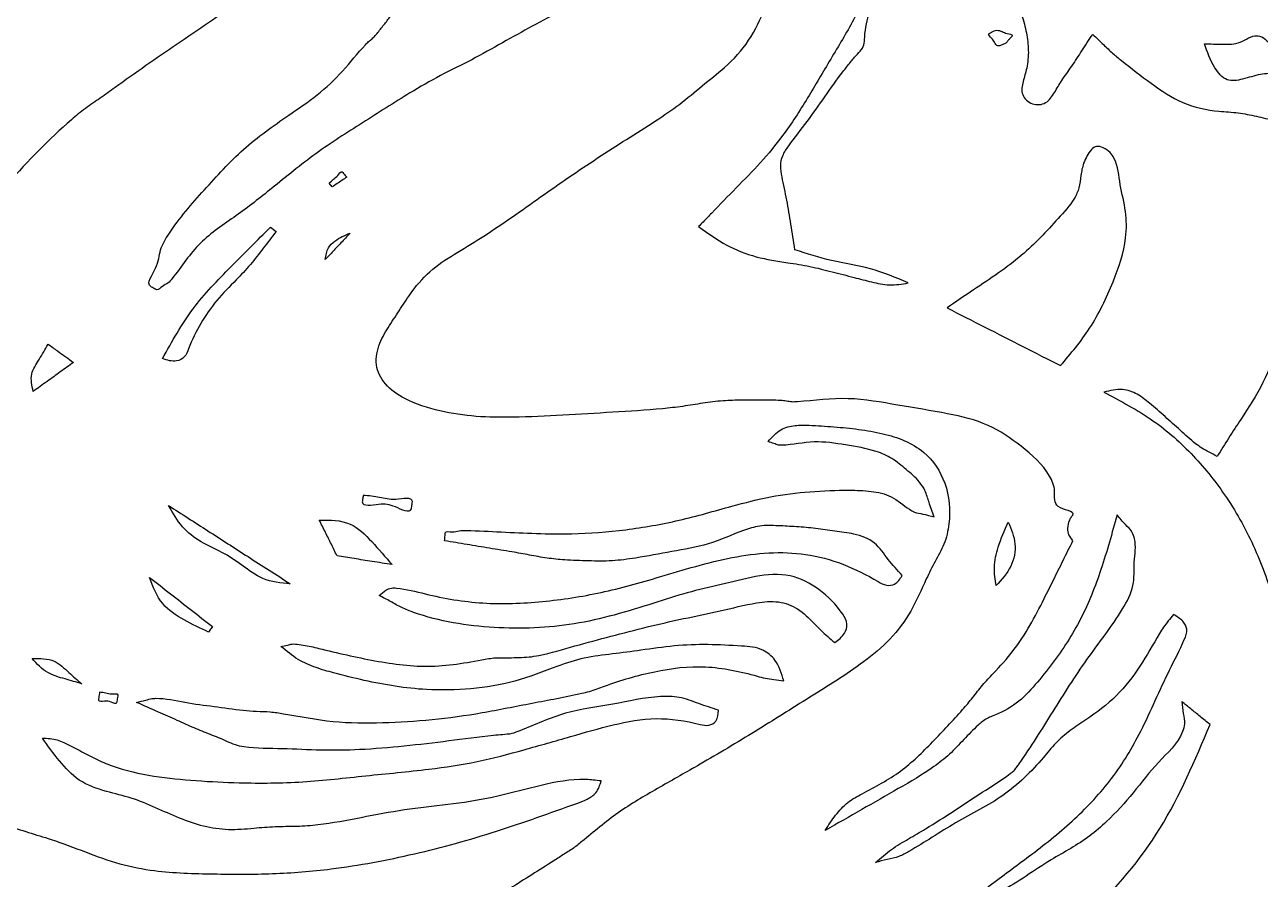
# Model space of a CAD drawing. Extents: x 5.5 to 104.1, y 3.5 to 34.4.
# Drawn here: x 44.09 to 49.21, y 17.87 to 21.42 of the extents above; entities that cross this region are included whole.
import ezdxf

# ---------------------------------------------------------------- set-up
doc = ezdxf.new("R2010")
doc.units = 0
doc.layers.add('Hallsi_Goblin_Coin_Outlines', color=7, linetype='CONTINUOUS')

msp = doc.modelspace()

# ---------------------------------------------------------------- linework, layer by layer
at = {"layer": 'Hallsi_Goblin_Coin_Outlines', "color": 7}
for points in [[(48.158822, 21.33988)], [(45.428675, 20.784749)], [(45.442574, 20.552692)], [(44.665581, 20.032733)], [(48.384953, 20.003558)], [(44.1301, 19.896807)], [(45.496479, 19.466066)], [(44.690805, 19.423803)], [(45.314869, 19.363725)], [(48.168277, 19.355364)], [(44.856575, 18.899469)], [(44.331219, 18.685086)], [(44.404808, 18.650585)]]:
    msp.add_lwpolyline(points, close=True, dxfattribs=at)
for points in [[(45.368703, 20.744179), (45.356003, 20.760407)], [(45.112904, 20.577774), (45.136187, 20.559077)]]:
    msp.add_lwpolyline(points, dxfattribs=at)
for points, knots in [([(44.184146, 29.366562), (45.160711, 30.26568), (47.082952, 32.035474), (50.732133, 33.637983), (54.266752, 34.22415), (57.497154, 34.092231), (60.28628, 33.414792), (62.840913, 32.243429), (65.11395, 30.689928), (67.033947, 28.796102), (68.58738, 26.58554), (69.757146, 24.142937), (70.470816, 21.52007), (70.71938, 18.40852), (70.293266, 14.922676), (68.863836, 11.243376), (67.222596, 9.241192), (66.388684, 8.223885)], [0, 0, 0, 0, 3.959321, 7.793401, 11.753409, 14.618073, 17.437695, 20.307622, 23.002919, 25.658105, 28.353235, 31.0689, 33.743244, 36.460242, 40.386407, 44.186977, 48.112695, 48.112695, 48.112695, 48.112695]), ([(55.28959, 33.977015), (52.634876, 33.562889), (47.405621, 32.747144), (41.37279, 26.72667), (40.545372, 21.496161), (40.125085, 18.839321)], [0, 0, 0, 0, 7.920141, 15.601091, 23.530258, 23.530258, 23.530258, 23.530258]), ([(55.316683, 4.035425), (52.713312, 4.439044), (47.582959, 5.23444), (41.935563, 11.098624), (39.818522, 18.773773), (41.904784, 26.462316), (47.53875, 32.347166), (52.664175, 33.161909), (55.262355, 33.574919)], [0, 0, 0, 0, 7.720154, 15.213777, 22.919478, 30.644548, 38.14435, 45.854662, 45.854662, 45.854662, 45.854662]), ([(43.975231, 13.219994), (43.961596, 13.247523), (43.936012, 13.299177), (43.898519, 13.372846), (43.820796, 13.549408), (43.706045, 13.834046), (43.542243, 14.223794), (43.349823, 14.715065), (43.151465, 15.31563), (42.970661, 16.030228), (42.852802, 16.649748), (42.781944, 17.169464), (42.740552, 17.585711), (42.691527, 18.121345), (42.660068, 18.778061), (42.686704, 19.554416), (42.749905, 20.245624), (42.835279, 20.851735), (42.933509, 21.372683), (43.066475, 21.944498), (43.240226, 22.56434), (43.464578, 23.227849), (43.760122, 23.957085), (44.141178, 24.743494), (44.626686, 25.570432), (45.012827, 26.143535), (45.269683, 26.466953), (45.350774, 26.591937), (45.352209, 26.699043), (45.352632, 26.764429), (45.360974, 26.786785), (45.398976, 26.888084), (45.458666, 27.070959), (45.571582, 27.325737), (45.69403, 27.486018), (45.775905, 27.579601), (45.802183, 27.618653), (45.883535, 27.734125), (46.033226, 27.91584), (46.262029, 28.152899), (46.499481, 28.348074), (46.730388, 28.515347), (46.944452, 28.668297), (47.110089, 28.786639), (47.228424, 28.868826), (47.299414, 28.91476), (47.395588, 28.976168), (47.517032, 29.05286), (47.663244, 29.1455), (47.780184, 29.217374), (47.863846, 29.274691), (47.916385, 29.313824), (48.004149, 29.368164), (48.128467, 29.434278), (48.285186, 29.519659), (48.432709, 29.59921), (48.57307, 29.668634), (48.704963, 29.72982), (48.87849, 29.83003), (49.092017, 29.968291), (49.367021, 30.113966), (49.582611, 30.184288), (49.719203, 30.231277), (49.772574, 30.261497), (49.870973, 30.326452), (50.021032, 30.41512), (50.233621, 30.505455), (50.44751, 30.567236), (50.657431, 30.612846), (50.859248, 30.657713), (51.245167, 30.771297), (51.813725, 30.954353), (52.585375, 31.139484), (53.314988, 31.274143), (53.999885, 31.363803), (54.637333, 31.417323), (55.201268, 31.425839), (55.689571, 31.418114), (56.102314, 31.4137), (56.537097, 31.406229), (56.992308, 31.386778), (57.471315, 31.343199), (57.784443, 31.245088), (57.959932, 31.20935), (57.98767, 31.211636), (58.020249, 31.212442), (58.057337, 31.213693), (58.098437, 31.217179), (58.18717, 31.199895), (58.319769, 31.159482), (58.507083, 31.138544), (58.731898, 31.109753), (58.991533, 31.051602), (59.279271, 30.947838), (59.505775, 30.824666), (59.68637, 30.71728), (59.834962, 30.647849), (59.992241, 30.6023), (60.150408, 30.556558), (60.299584, 30.48717), (60.430435, 30.400948), (60.552824, 30.31822), (60.679126, 30.257406), (60.832121, 30.201879), (61.008185, 30.139384), (61.199946, 30.04984), (61.367954, 29.941499), (61.522325, 29.833488), (61.672197, 29.739803), (61.796763, 29.663674), (61.891401, 29.598265), (61.959484, 29.549154), (62.079743, 29.489884), (62.249543, 29.42051), (62.453305, 29.304422), (62.645697, 29.18453), (62.822756, 29.055106), (62.985423, 28.920965), (63.151192, 28.783752), (63.328856, 28.653693), (63.514476, 28.526557), (63.663536, 28.423706), (63.773628, 28.341917), (63.845691, 28.282978), (63.917013, 28.220411), (63.984994, 28.151648), (64.051451, 28.079005), (64.125207, 28.002366), (64.210491, 27.926509), (64.302592, 27.84697), (64.398141, 27.754507), (64.496781, 27.650166), (64.611947, 27.545366), (64.71663, 27.479651), (64.794863, 27.430484), (64.840965, 27.390624), (64.904463, 27.332755), (64.986308, 27.257972), (65.085451, 27.165458), (65.162258, 27.091935), (65.21878, 27.039957), (65.253222, 27.00764), (65.312829, 26.923829), (65.39838, 26.790791), (65.53269, 26.622696), (65.63582, 26.454459), (65.702068, 26.294101), (65.72259, 26.137087), (65.68447, 26.042429), (65.664713, 25.993372)], [0, 0, 0, 0, 0.092165, 0.172937, 0.247918, 0.670748, 1.093606, 1.516196, 2.253343, 2.989222, 3.726072, 4.143935, 4.562404, 4.980844, 5.757614, 6.532822, 7.30927, 7.838904, 8.368534, 8.899097, 9.59968, 10.298891, 10.999149, 11.959211, 12.916665, 13.877101, 14.021548, 14.162795, 14.311194, 14.333673, 14.357714, 14.381913, 14.659079, 14.934266, 15.213138, 15.259905, 15.307034, 15.354137, 15.683755, 16.011852, 16.341134, 16.604175, 16.86727, 17.130394, 17.214895, 17.299457, 17.384031, 17.557224, 17.73034, 17.903335, 17.968886, 18.034527, 18.099765, 18.278288, 18.456812, 18.635227, 18.781016, 18.926567, 19.071173, 19.381568, 19.690163, 20.000765, 20.061065, 20.12262, 20.18399, 20.415017, 20.644203, 20.874922, 21.081798, 21.288698, 21.494897, 22.288233, 23.080168, 23.873413, 24.513084, 25.151736, 25.791297, 26.204072, 26.616855, 27.029687, 27.508172, 27.985226, 28.464919, 28.491588, 28.519583, 28.547823, 28.589472, 28.631026, 28.670757, 28.859049, 29.046644, 29.234264, 29.539381, 29.842642, 30.148633, 30.311082, 30.47317, 30.638771, 30.801639, 30.966723, 31.129727, 31.271406, 31.40941, 31.5488, 31.759602, 31.969808, 32.181838, 32.358349, 32.535072, 32.711959, 32.796094, 32.880309, 32.963229, 33.197309, 33.430288, 33.665384, 33.877297, 34.087574, 34.297877, 34.522732, 34.747768, 34.972874, 35.06597, 35.159111, 35.252099, 35.350457, 35.448982, 35.547513, 35.669359, 35.79119, 35.912593, 36.06796, 36.222196, 36.377847, 36.438009, 36.499022, 36.560235, 36.695881, 36.831532, 36.967106, 37.014703, 37.062099, 37.108266, 37.322333, 37.536827, 37.753078, 37.9114, 38.056538, 38.212684, 38.212684, 38.212684, 38.212684]), ([(39.949401, 18.711262), (40.049324, 20.039513), (40.245056, 22.641333), (41.695188, 26.358898), (43.347267, 28.355275), (44.184146, 29.366562)], [0, 0, 0, 0, 3.983047, 7.802118, 11.72275, 11.72275, 11.72275, 11.72275]), ([(48.967742, 23.53063), (48.947289, 23.482607), (48.907613, 23.389445), (48.848764, 23.252873), (48.793496, 23.117307), (48.736517, 22.981808), (48.678013, 22.844334), (48.644505, 22.725894), (48.615373, 22.634552), (48.572821, 22.579754), (48.521362, 22.538826), (48.4684, 22.499807), (48.419456, 22.457635), (48.370453, 22.396015), (48.326587, 22.314363), (48.279489, 22.218175), (48.211233, 22.086275), (48.152463, 21.904694), (48.165347, 21.673856), (48.211273, 21.504473), (48.245389, 21.383654), (48.253895, 21.309858), (48.248016, 21.240811), (48.229208, 21.183101), (48.218538, 21.123395), (48.266051, 21.080793), (48.32863, 21.086156), (48.360711, 21.136499), (48.39145, 21.189272), (48.432936, 21.244869), (48.474086, 21.309619), (48.502974, 21.353478), (48.51795, 21.376216)], [0, 0, 0, 0, 0.156591, 0.303773, 0.446139, 0.595702, 0.745027, 0.893298, 0.965782, 1.030105, 1.097712, 1.162595, 1.227626, 1.290798, 1.397515, 1.504844, 1.61221, 1.843506, 2.06647, 2.294332, 2.370048, 2.442472, 2.516445, 2.574361, 2.628239, 2.684008, 2.738547, 2.794042, 2.851968, 2.924897, 3.000749, 3.082407, 3.082407, 3.082407, 3.082407]), ([(46.061558, 22.253222), (46.08608, 22.215175), (46.135119, 22.139091), (46.207852, 22.023544), (46.276487, 21.927994), (46.327883, 21.844986), (46.409198, 21.826727), (46.509894, 21.908384), (46.651802, 22.006638), (46.830307, 22.147517), (46.97123, 22.251279), (47.064019, 22.335751), (47.113208, 22.392871), (47.174444, 22.458854), (47.259767, 22.516929), (47.382619, 22.506055), (47.492687, 22.363075), (47.585325, 22.153118), (47.659411, 21.859942), (47.611284, 21.646364), (47.562981, 21.523407), (47.54817, 21.478712), (47.506172, 21.394529), (47.432213, 21.274656), (47.338611, 21.112061), (47.244472, 20.966448), (47.143481, 20.843219), (47.041105, 20.740299), (46.96751, 20.664669), (46.922223, 20.617115), (46.904071, 20.598572), (46.892062, 20.585994), (46.886, 20.579644)], [0, 0, 0, 0, 0.135921, 0.271813, 0.407655, 0.494836, 0.550681, 0.633204, 0.858787, 1.084341, 1.309835, 1.384588, 1.460102, 1.53548, 1.655907, 1.755624, 1.870549, 2.168186, 2.45405, 2.756599, 2.803782, 2.850957, 2.897571, 3.085488, 3.273314, 3.460517, 3.604874, 3.750326, 3.895818, 3.92149, 3.947325, 3.973662, 3.973662, 3.973662, 3.973662]), ([(45.481592, 22.239816), (45.476495, 22.226773), (45.466353, 22.200821), (45.450055, 22.162574), (45.430722, 22.085851), (45.400696, 21.97343), (45.320226, 21.840472), (45.187055, 21.681296), (44.987346, 21.510103), (44.725673, 21.336499), (44.533338, 21.202859), (44.40818, 21.111941), (44.345479, 21.070584), (44.211633, 20.959503), (44.023084, 20.762437), (43.784447, 20.478518), (43.603613, 20.227883), (43.486396, 20.011146), (43.427543, 19.838212), (43.381613, 19.665586), (43.354084, 19.491871), (43.358166, 19.316407), (43.39562, 19.184996), (43.419579, 19.088562), (43.422825, 19.027627), (43.433567, 18.951435), (43.449451, 18.860295), (43.465646, 18.754443), (43.502856, 18.647416), (43.569062, 18.548285), (43.648768, 18.451125), (43.72614, 18.363114), (43.793453, 18.278908), (43.857682, 18.205452), (43.931209, 18.141825), (44.018221, 18.098827), (44.110401, 18.068796), (44.221203, 18.035854), (44.345661, 17.988214), (44.485985, 17.935193), (44.664463, 17.902063), (44.876667, 17.896458), (45.1206, 17.894821), (45.399848, 17.917378), (45.710497, 17.975776), (46.049803, 18.069641), (46.285475, 18.155564), (46.424059, 18.204658), (46.4664, 18.232473), (46.477002, 18.264997), (46.482775, 18.282708)], [0, 0, 0, 0, 0.042028, 0.083621, 0.12444, 0.27914, 0.430371, 0.5859, 0.900876, 1.214498, 1.528094, 1.603336, 1.678601, 1.753215, 2.124491, 2.494428, 2.866016, 3.049465, 3.231158, 3.412453, 3.585066, 3.757497, 3.933527, 3.993643, 4.054873, 4.115997, 4.224442, 4.332472, 4.436886, 4.561246, 4.687566, 4.814134, 4.912648, 5.010939, 5.106733, 5.202033, 5.299709, 5.397516, 5.548673, 5.699483, 5.846593, 6.09056, 6.335168, 6.578365, 6.929707, 7.28151, 7.634216, 7.67958, 7.724898, 7.779082, 7.779082, 7.779082, 7.779082]), ([(47.28358, 22.166791), (47.226393, 22.123921), (47.114469, 22.040018), (46.945829, 21.920376), (46.776337, 21.764677), (46.575046, 21.604625), (46.320357, 21.478318), (46.1131, 21.364402), (45.946908, 21.269911), (45.815707, 21.207122), (45.664787, 21.119699), (45.494302, 21.009447), (45.297127, 20.885969), (45.130226, 20.746418), (44.972025, 20.62297), (44.812334, 20.51941), (44.740535, 20.40806), (44.688733, 20.343514), (44.664366, 20.335485), (44.646484, 20.31303), (44.632738, 20.322806), (44.62483, 20.326773), (44.59366, 20.341677), (44.649887, 20.412014), (44.650732, 20.481498), (44.719004, 20.598078), (44.837692, 20.730482), (44.995641, 20.906265), (45.163375, 21.02488), (45.308117, 21.122622), (45.414507, 21.221773), (45.476888, 21.302829), (45.518834, 21.346814), (45.533931, 21.358013), (45.553186, 21.377812), (45.575053, 21.406815), (45.603059, 21.442077), (45.643569, 21.500257), (45.679123, 21.591771), (45.69245, 21.713294), (45.713941, 21.828684), (45.729456, 21.941291), (45.702557, 22.047693), (45.659448, 22.130027), (45.61259, 22.193892), (45.555077, 22.236045), (45.50726, 22.238499), (45.481592, 22.239816)], [0, 0, 0, 0, 0.214473, 0.419756, 0.61932, 0.904737, 1.187154, 1.469356, 1.614805, 1.760422, 1.905445, 2.137609, 2.369694, 2.60251, 2.788421, 2.974328, 3.16259, 3.187103, 3.214579, 3.242166, 3.251324, 3.260519, 3.269788, 3.348532, 3.426835, 3.500697, 3.735389, 3.969204, 4.203744, 4.349521, 4.493019, 4.637405, 4.656058, 4.674957, 4.69361, 4.73867, 4.783798, 4.828735, 4.951035, 5.07264, 5.194439, 5.30434, 5.409473, 5.517257, 5.581638, 5.646779, 5.722264, 5.722264, 5.722264, 5.722264]), ([(47.284992, 20.484041), (47.279177, 20.519209), (47.267851, 20.58771), (47.252569, 20.688946), (47.2342, 20.768838), (47.223115, 20.830708), (47.232335, 20.876543), (47.273991, 20.93618), (47.336271, 21.014199), (47.409045, 21.118221), (47.467218, 21.201203), (47.513291, 21.259373), (47.539393, 21.29211), (47.574917, 21.324597), (47.572077, 21.37836), (47.583494, 21.430516), (47.605369, 21.517698), (47.648041, 21.637798), (47.690502, 21.80297), (47.686666, 21.932952), (47.693465, 22.026195), (47.716817, 22.076198), (47.738547, 22.12156), (47.763709, 22.160246), (47.793419, 22.190472), (47.812895, 22.212059), (47.822978, 22.223236)], [0, 0, 0, 0, 0.106963, 0.208345, 0.306753, 0.353516, 0.395421, 0.442793, 0.569386, 0.696151, 0.823, 0.87372, 0.918177, 0.949818, 1.012573, 1.065237, 1.112493, 1.281167, 1.44873, 1.618907, 1.670592, 1.726421, 1.782389, 1.821946, 1.864027, 1.909203, 1.909203, 1.909203, 1.909203]), ([(48.436105, 19.277894), (48.429747, 19.28581), (48.417831, 19.300645), (48.413621, 19.332167), (48.418599, 19.355414), (48.426008, 19.371336), (48.430698, 19.377729), (48.451287, 19.401999), (48.349248, 19.405688), (48.367396, 19.486474), (48.328316, 19.57969), (48.225494, 19.670602), (48.085752, 19.767289), (47.905467, 19.808416), (47.712103, 19.838661), (47.50461, 19.877773), (47.358223, 19.857902), (47.272459, 19.851983), (47.249405, 19.856907), (47.207118, 19.860874), (47.145929, 19.859547), (47.066346, 19.861255), (46.98518, 19.858619), (46.903066, 19.84844), (46.820106, 19.833966), (46.695726, 19.820047), (46.530064, 19.81077), (46.323783, 19.797117), (46.135295, 19.788547), (45.964511, 19.789597), (45.812741, 19.812573), (45.682675, 19.853883), (45.585454, 19.918311), (45.541265, 20.007032), (45.560864, 20.096708), (45.605077, 20.170208), (45.651927, 20.239815), (45.704703, 20.322829), (45.780437, 20.407906), (45.888891, 20.4742), (46.041907, 20.567296), (46.231127, 20.70329), (46.466073, 20.866169), (46.662513, 20.987662), (46.80863, 21.085389), (46.89995, 21.16384), (47.002919, 21.242979), (47.099694, 21.346838), (47.161918, 21.484757), (47.226292, 21.631308), (47.277508, 21.796606), (47.283257, 21.981357), (47.283471, 22.104273), (47.28358, 22.166791)], [0, 0, 0, 0, 0.02989, 0.056018, 0.092103, 0.10001, 0.108216, 0.116451, 0.186489, 0.252188, 0.318193, 0.48855, 0.650604, 0.825054, 1.034099, 1.241807, 1.451884, 1.474548, 1.49839, 1.522116, 1.601918, 1.681634, 1.761014, 1.845254, 1.929615, 2.013621, 2.220515, 2.427274, 2.633805, 2.786624, 2.938737, 3.092687, 3.193239, 3.280823, 3.371008, 3.454329, 3.538451, 3.622528, 3.749663, 3.875418, 4.001629, 4.287615, 4.573613, 4.859218, 4.980614, 5.100331, 5.219837, 5.370684, 5.519692, 5.670096, 5.852301, 6.033694, 6.221455, 6.221455, 6.221455, 6.221455]), ([(48.158822, 21.33988), (48.16184, 21.34343), (48.167866, 21.350517), (48.174954, 21.360755), (48.192817, 21.375477), (48.160288, 21.379146), (48.143483, 21.387797), (48.124766, 21.394849), (48.108795, 21.392071), (48.099878, 21.384394), (48.079676, 21.377985), (48.101786, 21.359676), (48.110498, 21.345016), (48.12021, 21.327303), (48.135284, 21.328649), (48.145784, 21.334502), (48.154441, 21.338073), (48.158822, 21.33988)], [0, 0, 0, 0, 0.013718, 0.027386, 0.041104, 0.063849, 0.086629, 0.109022, 0.119777, 0.132984, 0.146417, 0.167459, 0.188333, 0.208704, 0.216783, 0.230639, 0.244835, 0.244835, 0.244835, 0.244835]), ([(48.51795, 21.376216), (48.532952, 21.362136), (48.560586, 21.336201), (48.5989, 21.298735), (48.665033, 21.245449), (48.758616, 21.173234), (48.887373, 21.084673), (49.016347, 21.057384), (49.119632, 21.053471), (49.196698, 21.037093), (49.27726, 21.017735), (49.361141, 20.993779), (49.402753, 20.915922), (49.410266, 20.845065), (49.409287, 20.775239), (49.374128, 20.724262), (49.337812, 20.689519), (49.310455, 20.654472), (49.294102, 20.625059), (49.287774, 20.590993), (49.311549, 20.565585), (49.341208, 20.548658), (49.375747, 20.532438), (49.413677, 20.519523), (49.456368, 20.510314), (49.485893, 20.50328), (49.501494, 20.499563)], [0, 0, 0, 0, 0.061731, 0.113707, 0.160652, 0.316243, 0.469635, 0.623562, 0.702961, 0.780095, 0.858104, 0.955828, 1.0244, 1.106937, 1.170855, 1.22705, 1.286199, 1.322658, 1.35936, 1.388133, 1.418088, 1.454854, 1.492115, 1.531929, 1.574877, 1.622999, 1.622999, 1.622999, 1.622999]), ([(48.981077, 21.337622), (49.006134, 21.336588), (49.055465, 21.33455), (49.131247, 21.335641), (49.180193, 21.376688), (49.223048, 21.365326), (49.244766, 21.345506), (49.271583, 21.320212), (49.297397, 21.287945), (49.323865, 21.250304), (49.342114, 21.224792), (49.351493, 21.211681)], [0, 0, 0, 0, 0.075519, 0.148672, 0.222995, 0.242747, 0.276011, 0.309652, 0.353715, 0.399446, 0.447801, 0.447801, 0.447801, 0.447801]), ([(49.351493, 21.211681), (49.329001, 21.21267), (49.282769, 21.214705), (49.209443, 21.213814), (49.144642, 21.189651), (49.068438, 21.177787), (49.011934, 21.248425), (48.992701, 21.304022), (48.981077, 21.337622)], [0, 0, 0, 0, 0.067761, 0.139278, 0.216104, 0.279022, 0.350077, 0.458616, 0.458616, 0.458616, 0.458616]), ([(48.384953, 20.003558), (48.427309, 20.053668), (48.51638, 20.159047), (48.602126, 20.341708), (48.659031, 20.505497), (48.658391, 20.644755), (48.628773, 20.752217), (48.62279, 20.839167), (48.590406, 20.890015), (48.564417, 20.90539), (48.534319, 20.916901), (48.50941, 20.897556), (48.493655, 20.872532), (48.476685, 20.836973), (48.468723, 20.791906), (48.463827, 20.741513), (48.435115, 20.677567), (48.373915, 20.613673), (48.303364, 20.53296), (48.221086, 20.456746), (48.127333, 20.385587), (48.022251, 20.315985), (47.951234, 20.267854), (47.9147, 20.243094)], [0, 0, 0, 0, 0.195984, 0.412137, 0.601781, 0.710269, 0.82329, 0.936754, 0.964606, 0.999159, 1.027621, 1.052289, 1.084975, 1.117558, 1.169311, 1.221356, 1.268678, 1.376172, 1.483909, 1.591012, 1.711692, 1.836665, 1.969071, 1.969071, 1.969071, 1.969071]), ([(45.356003, 20.760407), (45.361903, 20.765884), (45.373718, 20.776848), (45.391092, 20.787942), (45.406221, 20.814647), (45.415449, 20.799058), (45.422053, 20.792316), (45.426468, 20.787271), (45.428675, 20.784749)], [0, 0, 0, 0, 0.023505, 0.047061, 0.070722, 0.080838, 0.090785, 0.100724, 0.100724, 0.100724, 0.100724]), ([(45.428675, 20.784749), (45.421996, 20.78026), (45.408644, 20.771286), (45.388734, 20.757643), (45.375382, 20.748668), (45.368703, 20.744179)], [0, 0, 0, 0, 0.024142, 0.048263, 0.072406, 0.072406, 0.072406, 0.072406]), ([(44.665581, 20.032733), (44.704836, 20.103588), (44.782128, 20.243101), (44.948317, 20.413182), (45.058194, 20.523062), (45.112904, 20.577774)], [0, 0, 0, 0, 0.241863, 0.476227, 0.708652, 0.708652, 0.708652, 0.708652]), ([(46.886, 20.579644), (46.923671, 20.55242), (46.996998, 20.499428), (47.123917, 20.450155), (47.241973, 20.431929), (47.347649, 20.416226), (47.43847, 20.39205), (47.523728, 20.370836), (47.602095, 20.350014), (47.677162, 20.333425), (47.727752, 20.34183), (47.75348, 20.346105)], [0, 0, 0, 0, 0.139012, 0.270585, 0.403416, 0.496737, 0.590878, 0.685113, 0.760095, 0.834985, 0.912491, 0.912491, 0.912491, 0.912491]), ([(45.136187, 20.559077), (45.118335, 20.536242), (45.082666, 20.490617), (45.030747, 20.421174), (44.963602, 20.3512), (44.888082, 20.276186), (44.821111, 20.179261), (44.782646, 20.099064), (44.760011, 20.037225), (44.716127, 20.015539), (44.684927, 20.026152), (44.665581, 20.032733)], [0, 0, 0, 0, 0.086975, 0.173773, 0.259793, 0.37755, 0.492929, 0.609695, 0.647724, 0.683812, 0.742708, 0.742708, 0.742708, 0.742708]), ([(45.442574, 20.552692), (45.429758, 20.539055), (45.406151, 20.513936), (45.371775, 20.477519), (45.350267, 20.454691), (45.339563, 20.443331)], [0, 0, 0, 0, 0.056144, 0.103412, 0.150237, 0.150237, 0.150237, 0.150237]), ([(45.339563, 20.443331), (45.342089, 20.460342), (45.34658, 20.490595), (45.386772, 20.529252), (45.420674, 20.543493), (45.442574, 20.552692)], [0, 0, 0, 0, 0.050044, 0.088994, 0.160067, 0.160067, 0.160067, 0.160067]), ([(47.75348, 20.346105), (47.702118, 20.368338), (47.600214, 20.412448), (47.437112, 20.433543), (47.335009, 20.467437), (47.284992, 20.484041)], [0, 0, 0, 0, 0.167078, 0.331483, 0.489364, 0.489364, 0.489364, 0.489364]), ([(49.501494, 20.499563), (49.495871, 20.490792), (49.4861, 20.475554), (49.47473, 20.454099), (49.435481, 20.411513), (49.36672, 20.348236), (49.310941, 20.2275), (49.281589, 20.085316), (49.23073, 19.929409), (49.12951, 19.779978), (49.065665, 19.678496), (49.033358, 19.627144)], [0, 0, 0, 0, 0.031284, 0.054351, 0.072381, 0.204372, 0.332024, 0.462406, 0.640876, 0.81873, 1.000923, 1.000923, 1.000923, 1.000923]), ([(47.9147, 20.243094), (47.967014, 20.216372), (48.071487, 20.163009), (48.228247, 20.083181), (48.332707, 20.030104), (48.384953, 20.003558)], [0, 0, 0, 0, 0.176232, 0.351937, 0.527746, 0.527746, 0.527746, 0.527746]), ([(44.1301, 19.896807), (44.12458, 19.921117), (44.113801, 19.968589), (44.156911, 20.030393), (44.179637, 20.071284), (44.191483, 20.092599)], [0, 0, 0, 0, 0.071348, 0.139329, 0.213342, 0.213342, 0.213342, 0.213342]), ([(44.191483, 20.092599), (44.204389, 20.083328), (44.228847, 20.065761), (44.263998, 20.040466), (44.286254, 20.024456), (44.296964, 20.016752)], [0, 0, 0, 0, 0.047672, 0.09034, 0.129919, 0.129919, 0.129919, 0.129919]), ([(44.296964, 20.016752), (44.278704, 20.003614), (44.242136, 19.977306), (44.186507, 19.937335), (44.149146, 19.910492), (44.1301, 19.896807)], [0, 0, 0, 0, 0.067485, 0.135144, 0.2055, 0.2055, 0.2055, 0.2055]), ([(49.033358, 19.627144), (49.022235, 19.633341), (49.001211, 19.645055), (48.970525, 19.660985), (48.929731, 19.69013), (48.880743, 19.735842), (48.817567, 19.792144), (48.7595, 19.84345), (48.704523, 19.887545), (48.637377, 19.912575), (48.590413, 19.900047), (48.564517, 19.893138)], [0, 0, 0, 0, 0.038209, 0.072215, 0.103576, 0.188228, 0.272908, 0.35756, 0.420578, 0.484377, 0.562805, 0.562805, 0.562805, 0.562805]), ([(48.564517, 19.893138), (48.63398, 19.856645), (48.769316, 19.785546), (48.939046, 19.633801), (49.081689, 19.454156), (49.195462, 19.246501), (49.276684, 19.015344), (49.330374, 18.790034), (49.34781, 18.57273), (49.335691, 18.370971), (49.32933, 18.16947), (49.331462, 17.968021), (49.316956, 17.765332), (49.276439, 17.618632), (49.252012, 17.519321), (49.248375, 17.46758), (49.237415, 17.364443), (49.206433, 17.211973), (49.143466, 17.014807), (49.07736, 16.868466), (49.02117, 16.771256), (48.975915, 16.720878), (48.915942, 16.699382), (48.858743, 16.679049), (48.823241, 16.632882), (48.791791, 16.55724), (48.755908, 16.453556), (48.711515, 16.32508), (48.655637, 16.217631), (48.609891, 16.122839), (48.599639, 16.03283), (48.605352, 15.975), (48.608261, 15.945555)], [0, 0, 0, 0, 0.234625, 0.457118, 0.676795, 0.920484, 1.163429, 1.410014, 1.613378, 1.814708, 2.015865, 2.21803, 2.419442, 2.622419, 2.673653, 2.725639, 2.777634, 2.98491, 3.190695, 3.39793, 3.464346, 3.528356, 3.595049, 3.653047, 3.706475, 3.763003, 3.899322, 4.035385, 4.169852, 4.262999, 4.348528, 4.437247, 4.437247, 4.437247, 4.437247]), ([(47.173514, 19.688527), (47.189824, 19.707145), (47.219878, 19.741451), (47.284651, 19.758067), (47.358546, 19.756132), (47.446408, 19.75067), (47.548571, 19.740429), (47.676415, 19.719249), (47.821208, 19.665407), (47.92057, 19.515985), (47.931612, 19.374834), (47.906564, 19.263857), (47.863901, 19.192319), (47.818733, 19.099679), (47.770282, 18.984746), (47.682465, 18.866316), (47.538779, 18.747975), (47.346074, 18.629805), (47.121148, 18.487025), (46.913785, 18.363134), (46.725446, 18.257274), (46.559603, 18.161072), (46.447949, 18.069143), (46.372808, 18.006315), (46.329333, 17.979457), (46.270382, 17.941567), (46.195362, 17.893648), (46.103828, 17.836957), (46.012089, 17.769315), (45.924938, 17.686599), (45.837091, 17.595756), (45.753019, 17.509686), (45.666554, 17.435326), (45.583294, 17.367214), (45.494761, 17.283721), (45.404586, 17.182403), (45.307176, 17.068772), (45.224258, 16.970418), (45.155245, 16.888084), (45.104616, 16.816393), (45.082746, 16.761953), (45.071664, 16.734366)], [0, 0, 0, 0, 0.07254, 0.133663, 0.192192, 0.294779, 0.397577, 0.49969, 0.685406, 0.83981, 1.009747, 1.096041, 1.177131, 1.257832, 1.405601, 1.550113, 1.694735, 1.961197, 2.227707, 2.494174, 2.68553, 2.87627, 3.067901, 3.118531, 3.169744, 3.220923, 3.328854, 3.436755, 3.543898, 3.67008, 3.796603, 3.923177, 4.03074, 4.138503, 4.245876, 4.395379, 4.545101, 4.694989, 4.781159, 4.867692, 4.956589, 4.956589, 4.956589, 4.956589]), ([(47.86143, 19.376672), (47.854036, 19.396695), (47.840665, 19.432898), (47.826695, 19.483987), (47.795318, 19.531792), (47.745445, 19.572671), (47.689537, 19.621121), (47.603611, 19.657491), (47.494503, 19.674775), (47.363105, 19.696261), (47.271647, 19.673538), (47.215019, 19.673599), (47.196127, 19.681785), (47.181644, 19.686103), (47.173514, 19.688527)], [0, 0, 0, 0, 0.064088, 0.115878, 0.157819, 0.233075, 0.308267, 0.378597, 0.509049, 0.639867, 0.772597, 0.787957, 0.807889, 0.833399, 0.833399, 0.833399, 0.833399]), ([(45.496479, 19.466066), (45.520003, 19.463888), (45.567029, 19.459536), (45.622117, 19.44086), (45.705914, 19.46194), (45.698785, 19.429843), (45.697436, 19.420129), (45.695731, 19.387412), (45.617646, 19.427785), (45.573366, 19.434379), (45.487853, 19.417741), (45.494268, 19.448329), (45.495301, 19.45709), (45.496088, 19.463084), (45.496479, 19.466066)], [0, 0, 0, 0, 0.068531, 0.136994, 0.205525, 0.215853, 0.22618, 0.236508, 0.304957, 0.373407, 0.441857, 0.450842, 0.459915, 0.468899, 0.468899, 0.468899, 0.468899]), ([(45.834017, 19.277541), (45.834239, 19.281251), (45.834684, 19.288699), (45.836144, 19.299241), (45.834182, 19.319288), (45.868414, 19.311996), (45.89344, 19.32018), (45.963337, 19.320541), (46.068124, 19.313985), (46.214007, 19.307531), (46.385998, 19.304516), (46.584432, 19.320259), (46.806976, 19.359004), (47.004024, 19.416625), (47.183153, 19.463373), (47.346696, 19.483102), (47.486163, 19.489166), (47.599047, 19.485125), (47.689036, 19.466492), (47.739469, 19.419479), (47.783087, 19.393959), (47.819084, 19.388503), (47.845796, 19.38104), (47.86143, 19.376672)], [0, 0, 0, 0, 0.011056, 0.022197, 0.033253, 0.062483, 0.091681, 0.120641, 0.266102, 0.41158, 0.55693, 0.782404, 1.007403, 1.233254, 1.398107, 1.561931, 1.726544, 1.815674, 1.902314, 1.9936, 2.01793, 2.052504, 2.101299, 2.101299, 2.101299, 2.101299]), ([(44.690805, 19.423803), (44.744896, 19.388963), (44.854481, 19.31838), (45.022386, 19.210287), (45.136241, 19.137097), (45.194572, 19.0996)], [0, 0, 0, 0, 0.193021, 0.391045, 0.599073, 0.599073, 0.599073, 0.599073]), ([(45.194572, 19.0996), (45.155379, 19.102947), (45.081031, 19.109295), (44.99659, 19.177521), (44.913329, 19.231766), (44.822688, 19.270276), (44.741404, 19.333243), (44.707988, 19.393049), (44.690805, 19.423803)], [0, 0, 0, 0, 0.115095, 0.218337, 0.316612, 0.413994, 0.512946, 0.61769, 0.61769, 0.61769, 0.61769]), ([(45.314869, 19.363725), (45.359564, 19.363814), (45.444463, 19.363985), (45.53674, 19.271318), (45.58905, 19.210681), (45.616494, 19.178869)], [0, 0, 0, 0, 0.128436, 0.243964, 0.371463, 0.371463, 0.371463, 0.371463]), ([(45.388599, 19.214853), (45.380636, 19.231012), (45.36468, 19.263394), (45.340149, 19.313041), (45.323473, 19.346475), (45.314869, 19.363725)], [0, 0, 0, 0, 0.054045, 0.1083, 0.16613, 0.16613, 0.16613, 0.16613]), ([(48.619197, 19.385138), (48.598118, 19.30953), (48.55716, 19.16262), (48.47555, 18.951335), (48.373806, 18.79585), (48.281786, 18.681509), (48.204853, 18.598227), (48.129836, 18.561623), (48.080099, 18.542336), (48.060931, 18.528892), (48.028056, 18.500172), (47.984015, 18.45378), (47.926885, 18.392562), (47.837466, 18.321881), (47.712407, 18.250735), (47.561696, 18.16362), (47.460721, 18.106136), (47.410228, 18.077391)], [0, 0, 0, 0, 0.235513, 0.457606, 0.676363, 0.788922, 0.89912, 1.012356, 1.035266, 1.058788, 1.08204, 1.166263, 1.250432, 1.332972, 1.506948, 1.681196, 1.855482, 1.855482, 1.855482, 1.855482]), ([(47.618367, 17.944747), (47.639976, 17.963422), (47.682556, 18.000219), (47.754931, 18.04234), (47.842607, 18.093388), (47.944088, 18.158334), (48.059816, 18.236438), (48.144915, 18.287499), (48.191317, 18.323987), (48.203204, 18.338295), (48.259363, 18.418886), (48.353652, 18.569506), (48.49023, 18.788526), (48.618465, 18.948321), (48.693825, 19.087715), (48.685946, 19.189509), (48.700411, 19.264198), (48.68151, 19.318328), (48.650296, 19.346655), (48.630323, 19.37137), (48.619197, 19.385138)], [0, 0, 0, 0, 0.085488, 0.168447, 0.250428, 0.390067, 0.529671, 0.669336, 0.687471, 0.706189, 0.724834, 0.98229, 1.239519, 1.496246, 1.602506, 1.699603, 1.796545, 1.824685, 1.867028, 1.92028, 1.92028, 1.92028, 1.92028]), ([(48.118535, 19.091839), (48.114356, 19.117098), (48.105528, 19.170466), (48.126444, 19.261088), (48.153083, 19.321123), (48.168277, 19.355364)], [0, 0, 0, 0, 0.076169, 0.160934, 0.273457, 0.273457, 0.273457, 0.273457]), ([(48.168277, 19.355364), (48.180699, 19.325837), (48.20549, 19.266909), (48.185156, 19.16576), (48.141229, 19.11702), (48.118535, 19.091839)], [0, 0, 0, 0, 0.094505, 0.188603, 0.289177, 0.289177, 0.289177, 0.289177]), ([(47.728786, 19.134313), (47.709032, 19.155748), (47.669357, 19.198797), (47.619071, 19.276097), (47.533218, 19.309143), (47.449531, 19.315641), (47.370805, 19.329823), (47.292318, 19.336019), (47.215295, 19.340114), (47.140222, 19.343018), (47.04336, 19.311854), (46.928232, 19.258444), (46.774783, 19.234039), (46.64305, 19.208133), (46.527584, 19.192287), (46.429435, 19.194243), (46.339372, 19.196998), (46.257735, 19.205013), (46.185336, 19.218813), (46.106023, 19.233119), (46.019706, 19.246804), (45.926848, 19.262324), (45.864951, 19.27247), (45.834017, 19.277541)], [0, 0, 0, 0, 0.087712, 0.176162, 0.269336, 0.34932, 0.429192, 0.508713, 0.585185, 0.661321, 0.731491, 0.887367, 1.04093, 1.194149, 1.291132, 1.389558, 1.488068, 1.561537, 1.635306, 1.709065, 1.803337, 1.897468, 1.991508, 1.991508, 1.991508, 1.991508]), ([(47.410228, 18.077391), (47.424036, 18.098734), (47.451051, 18.140491), (47.500478, 18.195454), (47.596439, 18.24827), (47.726087, 18.314494), (47.856207, 18.444772), (47.953744, 18.548425), (48.021899, 18.627452), (48.060663, 18.680195), (48.119677, 18.742385), (48.192056, 18.819522), (48.259363, 18.926428), (48.311446, 19.026381), (48.35594, 19.116739), (48.395725, 19.19668), (48.42251, 19.25055), (48.436105, 19.277894)], [0, 0, 0, 0, 0.076335, 0.14935, 0.218415, 0.402805, 0.583616, 0.765408, 0.830906, 0.896466, 0.96148, 1.087923, 1.21292, 1.338761, 1.426164, 1.51504, 1.60665, 1.60665, 1.60665, 1.60665]), ([(45.616494, 19.178869), (45.588751, 19.183259), (45.536217, 19.19157), (45.460258, 19.2036), (45.412032, 19.211173), (45.388599, 19.214853)], [0, 0, 0, 0, 0.084265, 0.15956, 0.230718, 0.230718, 0.230718, 0.230718]), ([(45.562731, 19.051411), (45.571472, 19.059019), (45.586563, 19.072153), (45.612113, 19.083309), (45.668634, 19.079946), (45.753291, 19.056425), (45.871795, 19.032035), (46.033776, 19.012935), (46.239148, 19.021866), (46.484849, 19.058731), (46.744427, 19.132713), (47.019208, 19.218397), (47.338394, 19.244918), (47.547758, 19.159724), (47.661411, 19.089576), (47.705293, 19.095579), (47.72015, 19.120075), (47.728786, 19.134313)], [0, 0, 0, 0, 0.034732, 0.059957, 0.080888, 0.202263, 0.323499, 0.443491, 0.690683, 0.937212, 1.187547, 1.498867, 1.802675, 2.123819, 2.161458, 2.195604, 2.243001, 2.243001, 2.243001, 2.243001]), ([(47.449386, 18.855972), (47.464631, 18.867214), (47.490691, 18.886432), (47.506426, 18.935272), (47.465001, 19.003403), (47.392309, 19.078614), (47.263823, 19.146781), (47.119311, 19.132712), (46.980212, 19.0953), (46.83765, 19.064571), (46.638151, 18.998479), (46.375765, 18.919622), (46.036364, 18.908149), (45.794753, 18.945485), (45.656074, 18.999642), (45.609877, 19.02617), (45.57846, 19.042989), (45.562731, 19.051411)], [0, 0, 0, 0, 0.055949, 0.09564, 0.139652, 0.281989, 0.413401, 0.557179, 0.702872, 0.848446, 0.993356, 1.333675, 1.665047, 2.004593, 2.057208, 2.110601, 2.164142, 2.164142, 2.164142, 2.164142]), ([(44.856575, 18.899469), (44.822447, 18.915309), (44.75497, 18.946626), (44.654396, 19.012332), (44.626395, 19.086931), (44.611747, 19.125953)], [0, 0, 0, 0, 0.113605, 0.224611, 0.346361, 0.346361, 0.346361, 0.346361]), ([(44.611747, 19.125953), (44.640679, 19.10335), (44.698556, 19.058134), (44.785289, 18.990218), (44.843165, 18.945003), (44.872097, 18.9224)], [0, 0, 0, 0, 0.110143, 0.220335, 0.330478, 0.330478, 0.330478, 0.330478]), ([(45.155978, 18.839744), (45.165254, 18.841564), (45.18069, 18.844594), (45.200291, 18.849925), (45.222203, 18.850417), (45.24822, 18.844987), (45.280683, 18.839742), (45.379221, 18.815773), (45.543011, 18.776859), (45.78147, 18.745321), (45.947284, 18.776722), (46.044622, 18.794264), (46.072785, 18.792413), (46.105396, 18.792752), (46.142297, 18.794268), (46.183485, 18.795141), (46.261344, 18.8091), (46.37325, 18.842596), (46.522709, 18.882231), (46.672418, 18.921325), (46.823297, 18.95571), (46.975313, 18.986055), (47.104238, 19.019166), (47.215376, 19.031458), (47.301623, 18.998918), (47.352509, 18.947629), (47.390811, 18.906247), (47.420585, 18.881252), (47.439873, 18.864322), (47.449386, 18.855972)], [0, 0, 0, 0, 0.028378, 0.047223, 0.06065, 0.09367, 0.126571, 0.159372, 0.397654, 0.632973, 0.872634, 0.900232, 0.928587, 0.956862, 0.998118, 1.039407, 1.08022, 1.234822, 1.389519, 1.544172, 1.698923, 1.85383, 2.008633, 2.099691, 2.183557, 2.274399, 2.313798, 2.352826, 2.390813, 2.390813, 2.390813, 2.390813]), ([(48.852383, 18.972741), (48.845339, 18.963584), (48.831723, 18.945882), (48.811161, 18.920516), (48.772546, 18.857341), (48.717506, 18.756105), (48.619127, 18.629781), (48.513004, 18.549752), (48.423534, 18.492495), (48.363525, 18.440583), (48.282749, 18.339945), (48.154118, 18.212696), (47.947102, 18.113268), (47.810013, 18.019321), (47.7151, 17.966759), (47.666668, 17.957547), (47.63451, 17.949025), (47.618367, 17.944747)], [0, 0, 0, 0, 0.034668, 0.067014, 0.097815, 0.25648, 0.412894, 0.573459, 0.652215, 0.73176, 0.809877, 1.039325, 1.266315, 1.492811, 1.539493, 1.589263, 1.63943, 1.63943, 1.63943, 1.63943]), ([(48.014536, 17.791641), (48.042534, 17.812471), (48.098541, 17.85414), (48.182356, 17.9169), (48.300236, 18.003574), (48.445993, 18.121181), (48.603633, 18.288944), (48.706814, 18.460876), (48.776549, 18.615471), (48.835826, 18.743561), (48.884913, 18.835949), (48.914707, 18.909261), (48.890369, 18.949846), (48.866141, 18.964449), (48.852383, 18.972741)], [0, 0, 0, 0, 0.104689, 0.209426, 0.314115, 0.543664, 0.77054, 1.000825, 1.140686, 1.28058, 1.420413, 1.465168, 1.501786, 1.549903, 1.549903, 1.549903, 1.549903]), ([(44.872097, 18.9224), (44.870353, 18.919903), (44.866846, 18.914887), (44.861769, 18.907178), (44.858313, 18.902049), (44.856575, 18.899469)], [0, 0, 0, 0, 0.009137, 0.01836, 0.027691, 0.027691, 0.027691, 0.027691]), ([(40.125085, 18.839321), (40.535723, 16.175536), (41.344494, 10.929079), (47.384437, 4.87797), (52.63, 4.052261), (55.294529, 3.632835)], [0, 0, 0, 0, 7.94379, 15.645686, 23.596733, 23.596733, 23.596733, 23.596733]), ([(47.238425, 18.696869), (47.229385, 18.727296), (47.214007, 18.779057), (47.147112, 18.835615), (47.046224, 18.842457), (46.925209, 18.849749), (46.785021, 18.844103), (46.653818, 18.82499), (46.529497, 18.808135), (46.412384, 18.795659), (46.27849, 18.751039), (46.127779, 18.689358), (45.943016, 18.660551), (45.776562, 18.656896), (45.628747, 18.673127), (45.500643, 18.698033), (45.391445, 18.725082), (45.29936, 18.751295), (45.222914, 18.78377), (45.17903, 18.820467), (45.155978, 18.839744)], [0, 0, 0, 0, 0.093418, 0.158921, 0.24768, 0.38722, 0.526581, 0.666372, 0.784975, 0.903285, 1.018302, 1.206732, 1.390566, 1.575127, 1.705011, 1.835826, 1.966437, 2.042269, 2.1233, 2.212969, 2.212969, 2.212969, 2.212969]), ([(44.125196, 18.789861), (44.157645, 18.790467), (44.216708, 18.79157), (44.275839, 18.731535), (44.313152, 18.700239), (44.331219, 18.685086)], [0, 0, 0, 0, 0.092747, 0.168816, 0.240221, 0.240221, 0.240221, 0.240221]), ([(44.331219, 18.685086), (44.308299, 18.6918), (44.261141, 18.705615), (44.183302, 18.726848), (44.145451, 18.767896), (44.125196, 18.789861)], [0, 0, 0, 0, 0.072012, 0.148171, 0.235833, 0.235833, 0.235833, 0.235833]), ([(44.558372, 18.607969), (44.571238, 18.6109), (44.592289, 18.615695), (44.618378, 18.624079), (44.67317, 18.626934), (44.758305, 18.605531), (44.87881, 18.592322), (44.977382, 18.576318), (45.055279, 18.570325), (45.11162, 18.570225), (45.21687, 18.553005), (45.370357, 18.522777), (45.577172, 18.521671), (45.783485, 18.534579), (45.990009, 18.563425), (46.195652, 18.605892), (46.344331, 18.632282), (46.434039, 18.653062), (46.465124, 18.664096), (46.553466, 18.696356), (46.700545, 18.740895), (46.917073, 18.767433), (47.069724, 18.733367), (47.162432, 18.707194), (47.199477, 18.702918), (47.224991, 18.698955), (47.238425, 18.696869)], [0, 0, 0, 0, 0.039618, 0.064824, 0.0817, 0.203289, 0.324711, 0.446005, 0.50247, 0.558988, 0.614655, 0.821847, 1.027347, 1.232492, 1.442038, 1.652161, 1.862336, 1.895097, 1.92813, 1.961174, 2.177305, 2.388648, 2.606572, 2.640676, 2.677364, 2.718166, 2.718166, 2.718166, 2.718166]), ([(55.272304, 3.476554), (53.928701, 3.574993), (51.252106, 3.771092), (47.514884, 5.386381), (44.314501, 7.85873), (41.867484, 11.040164), (40.275908, 14.749477), (40.059148, 17.379611), (39.949401, 18.711262)], [0, 0, 0, 0, 4.017906, 8.004085, 12.000502, 16.039207, 19.926333, 23.912752, 23.912752, 23.912752, 23.912752]), ([(44.404808, 18.650585), (44.413629, 18.649395), (44.43124, 18.64702), (44.452881, 18.640027), (44.485757, 18.645759), (44.479572, 18.627123), (44.4782, 18.617705), (44.478359, 18.598175), (44.447952, 18.612946), (44.429316, 18.615686), (44.395779, 18.610409), (44.401934, 18.629143), (44.402902, 18.639549), (44.404172, 18.646905), (44.404808, 18.650585)], [0, 0, 0, 0, 0.025993, 0.051897, 0.07789, 0.088605, 0.099308, 0.110023, 0.135974, 0.161836, 0.187753, 0.198793, 0.209857, 0.220932, 0.220932, 0.220932, 0.220932]), ([(46.968197, 18.575866), (46.940962, 18.58447), (46.886599, 18.601644), (46.80893, 18.633108), (46.686198, 18.634664), (46.531623, 18.596299), (46.330648, 18.572994), (46.197583, 18.510877), (46.11164, 18.476808), (46.074047, 18.474031), (45.987075, 18.466765), (45.851428, 18.447401), (45.666713, 18.425796), (45.490241, 18.41064), (45.321836, 18.407827), (45.162552, 18.417499), (45.043694, 18.41647), (44.966356, 18.43027), (44.932346, 18.446504), (44.898178, 18.46163), (44.863713, 18.474567), (44.830158, 18.487986), (44.78402, 18.507464), (44.723524, 18.534532), (44.644077, 18.569911), (44.588313, 18.594674), (44.558372, 18.607969)], [0, 0, 0, 0, 0.08583, 0.171321, 0.248666, 0.44846, 0.648581, 0.850282, 0.88625, 0.924251, 0.962397, 1.148559, 1.334668, 1.520499, 1.679658, 1.839375, 1.999214, 2.035421, 2.073457, 2.111594, 2.147652, 2.183826, 2.220019, 2.297882, 2.382646, 2.480926, 2.480926, 2.480926, 2.480926]), ([(48.887308, 18.611144), (48.888886, 18.594884), (48.891875, 18.564073), (48.901658, 18.52233), (48.879177, 18.443588), (48.784737, 18.361836), (48.688079, 18.232609), (48.594341, 18.128832), (48.506499, 18.052218), (48.427333, 18.002098), (48.336706, 17.951485), (48.242602, 17.888638), (48.137905, 17.818962), (48.055984, 17.80082), (48.014536, 17.791641)], [0, 0, 0, 0, 0.049172, 0.093172, 0.125746, 0.2885, 0.451291, 0.613661, 0.706071, 0.800097, 0.894105, 1.017251, 1.140502, 1.26672, 1.26672, 1.26672, 1.26672]), ([(49.004078, 18.516247), (48.990228, 18.52751), (48.963607, 18.549159), (48.924629, 18.580723), (48.899589, 18.601133), (48.887308, 18.611144)], [0, 0, 0, 0, 0.053556, 0.102936, 0.150468, 0.150468, 0.150468, 0.150468]), ([(44.167847, 18.45945), (44.178564, 18.459425), (44.199332, 18.459377), (44.229395, 18.453079), (44.270876, 18.436544), (44.322925, 18.407935), (44.388186, 18.372831), (44.48831, 18.330318), (44.628787, 18.299267), (44.805576, 18.282511), (45.011459, 18.272039), (45.246448, 18.274465), (45.507783, 18.304765), (45.749228, 18.327096), (45.969233, 18.358457), (46.163246, 18.411192), (46.350293, 18.465056), (46.52982, 18.516604), (46.711596, 18.551284), (46.842841, 18.529523), (46.927687, 18.508127), (46.965275, 18.531369), (46.967119, 18.559454), (46.968197, 18.575866)], [0, 0, 0, 0, 0.032086, 0.06218, 0.09144, 0.165757, 0.240115, 0.313743, 0.491367, 0.668523, 0.84644, 1.109671, 1.372305, 1.635081, 1.837418, 2.037781, 2.237585, 2.421002, 2.599981, 2.783966, 2.820911, 2.853969, 2.900445, 2.900445, 2.900445, 2.900445]), ([(48.129189, 17.437452), (48.257437, 17.530002), (48.510822, 17.712854), (48.820283, 18.078691), (48.942147, 18.368809), (49.004078, 18.516247)], [0, 0, 0, 0, 0.473699, 0.935902, 1.413518, 1.413518, 1.413518, 1.413518]), ([(46.482775, 18.282708), (46.471771, 18.283747), (46.451101, 18.285699), (46.421548, 18.289311), (46.341034, 18.288195), (46.210384, 18.260494), (46.031649, 18.210849), (45.849053, 18.182827), (45.666787, 18.16507), (45.48866, 18.130025), (45.340578, 18.101672), (45.221125, 18.092357), (45.132417, 18.093704), (45.038327, 18.084856), (44.939036, 18.076275), (44.834128, 18.092054), (44.734109, 18.127328), (44.63681, 18.172048), (44.537374, 18.213936), (44.428289, 18.238084), (44.317719, 18.27661), (44.235881, 18.365286), (44.190778, 18.427713), (44.167847, 18.45945)], [0, 0, 0, 0, 0.033167, 0.062301, 0.089191, 0.274243, 0.459772, 0.646255, 0.82721, 1.008954, 1.190555, 1.279021, 1.367884, 1.45635, 1.562527, 1.665779, 1.771632, 1.879647, 1.987415, 2.09376, 2.215899, 2.329871, 2.447733, 2.447733, 2.447733, 2.447733])]:
    msp.add_open_spline(points, degree=3, knots=knots, dxfattribs=at)

doc.saveas('drawing.dxf')
